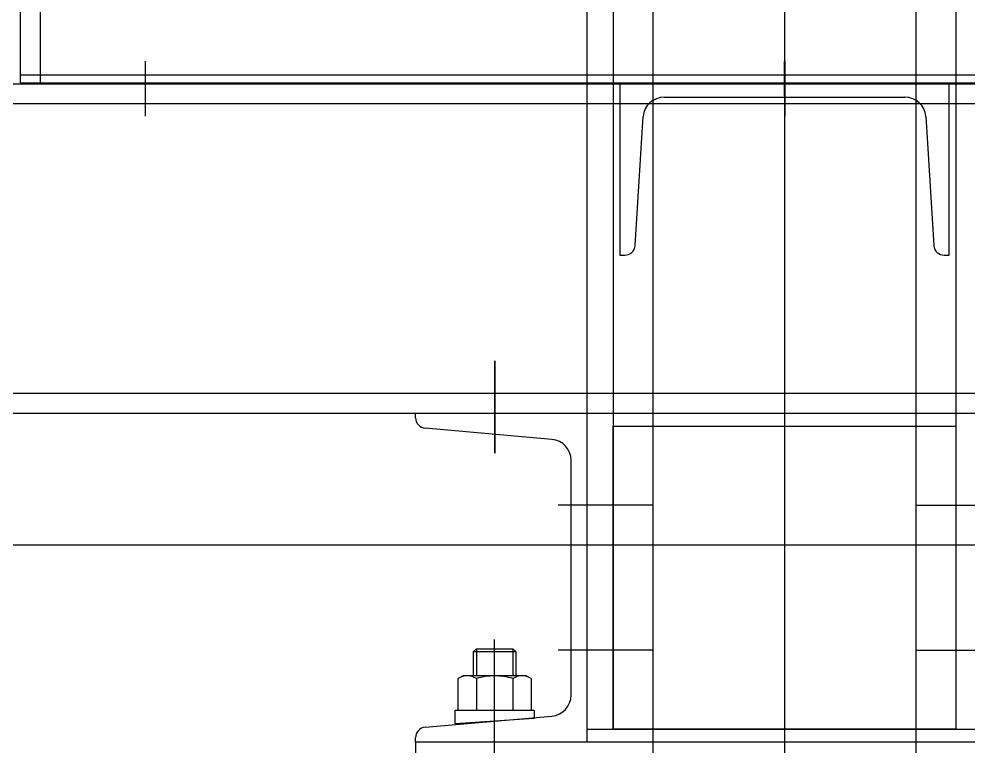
# Model space of a CAD drawing. Header units: millimetres. Extents: x 0 to 356400, y 0 to 68257.
# Drawn here: x 335248.3 to 335608.8, y 30462.2 to 30738.3 of the extents above; entities that cross this region are included whole.
import ezdxf

# ---------------------------------------------------------------- set-up
doc = ezdxf.new("R2010")
doc.units = ezdxf.units.MM
doc.header["$LTSCALE"] = 75
doc.linetypes.add('CEN', pattern=[62, 60, -1, 0, -1])
doc.layers.add('8', color=8, linetype='Continuous')
doc.layers.add('A-CEN', color=1, linetype='CEN')
doc.styles.get("Standard").update_dxf_attribs({"font": 'arial.ttf'})

# ---------------------------------------------------------------- blocks, each defined once
blk = doc.blocks.new('G$CFADF2E56')
at = {"layer": '8'}
for p, q in [((1167.83, 24550, 0), (1167.83, 650, 0)), ((1117.83, 20450, 0), (1117.83, 0, 0)), ((1217.83, 0, 0), (1217.83, 20450, 0)), ((1167.83, 3800, 0), (1167.83, 675, 0)), ((1092.83, 3795, 0), (1092.83, 680, 0)), ((1102.83, 3795, 0), (1102.83, 680, 0)), ((1232.83, 3795, 0), (1232.83, 680, 0)), ((885.33, 3225, 0), (885.33, 925, 0)), ((1167.83, 3225, 0), (1167.83, 925, 0)), ((877.83, 955.5, 0), (877.83, 925.5, 0)), ((1167.83, 958.18, 0), (1167.83, 742.7, 0)), ((925.33, 912.75, 0), (925.33, 933.75, 0)), ((1168.04, 912.75, 0), (1168.04, 933.75, 0)), ((925.33, 920.5, 0), (925.33, 933.5, 0)), ((1167.83, 920.5, 0), (1167.83, 933.5, 0)), ((877.83, 928.5, 0), (1457.83, 928.5, 0)), ((2045.74, 925, 0), (290.33, 925, 0)), ((1460.33, 925, 0), (875.33, 925, 0)), ((877.83, 925.5, 0), (1457.83, 925.5, 0)), ((1230.33, 925, 0), (1105.33, 925, 0)), ((1105.33, 925, 0), (1105.33, 860, 0)), ((1107.83, 925.5, 0), (1107.83, 925, 0)), ((1136.63, 925.5, 0), (1136.63, 925, 0)), ((1137.83, 925.5, 0), (1137.83, 925, 0)), ((1197.83, 925.5, 0), (1197.83, 925, 0)), ((1199.03, 925.5, 0), (1199.03, 925, 0)), ((1227.83, 925.5, 0), (1227.83, 925, 0)), ((1230.33, 860, 0), (1230.33, 925, 0)), ((1122.13, 920, 0), (1213.53, 920, 0)), ((2045.74, 917.5, 0), (290.33, 917.5, 0)), ((1111.18, 863.65, 0), (1114.16, 912.7, 0)), ((1221.5, 912.7, 0), (1224.48, 863.65, 0)), ((1105.33, 860, 0), (1107.2, 860, 0)), ((1228.47, 860, 0), (1230.33, 860, 0)), ((1057.83, 819.89, 0), (1057.83, 784.78, 0)), ((1058.04, 784.78, 0), (1058.04, 819.89, 0)), ((2045.74, 807.5, 0), (290.33, 807.5, 0)), ((290.33, 800, 0), (2045.74, 800, 0)), ((1027.83, 798.25, 0), (1027.83, 800, 0)), ((1027.83, 800, 0), (1092.83, 800, 0)), ((1092.83, 800, 0), (1092.83, 675, 0)), ((1079.53, 790.06, 0), (1031.49, 794.26, 0)), ((1102.83, 795, 0), (1232.83, 795, 0)), ((1102.83, 680, 0), (1102.83, 795, 0)), ((1232.83, 795, 0), (1232.83, 680, 0)), ((1086.83, 692.91, 0), (1086.83, 782.09, 0)), ((1117.84, 765, 0), (1081.97, 765, 0)), ((1217.83, 765, 0), (1253.69, 765, 0)), ((1057.83, 649.32, 0), (1057.83, 714, 0)), ((1049.83, 709.42, 0), (1050.92, 710.5, 0)), ((1050.92, 710.5, 0), (1064.75, 710.5, 0)), ((1050.92, 710.5, 0), (1050.92, 700.25, 0)), ((1064.75, 710.5, 0), (1064.75, 700.25, 0)), ((1064.75, 710.5, 0), (1065.83, 709.42, 0)), ((1049.83, 700.25, 0), (1049.83, 709.42, 0)), ((1049.83, 709.42, 0), (1065.83, 709.42, 0)), ((1065.83, 709.42, 0), (1065.83, 700.25, 0)), ((1117.84, 710, 0), (1081.97, 710, 0)), ((1217.83, 710, 0), (1253.69, 710, 0)), ((1045.83, 700.25, 0), (1043.98, 699.18, 0)), ((1069.83, 700.25, 0), (1045.83, 700.25, 0)), ((1071.69, 699.18, 0), (1069.83, 700.25, 0)), ((1043.98, 687.25, 0), (1043.98, 699.18, 0)), ((1050.91, 699.18, 0), (1050.91, 687.25, 0)), ((1064.76, 699.18, 0), (1064.76, 687.25, 0)), ((1071.69, 699.18, 0), (1071.69, 687.25, 0)), ((1042.83, 687.25, 0), (1072.83, 687.25, 0)), ((1042.83, 682.04, 0), (1042.83, 687.25, 0)), ((1072.83, 687.25, 0), (1072.83, 684.05, 0)), ((1031.49, 680.74, 0), (1079.53, 684.94, 0)), ((1072.83, 684.05, 0), (1042.83, 682.04, 0)), ((1092.83, 680, 0), (1242.83, 680, 0)), ((1232.83, 680, 0), (1102.83, 680, 0)), ((1027.83, 675, 0), (1027.83, 676.75, 0)), ((1307.83, 675, 0), (1027.83, 675, 0)), ((1027.83, 675, 0), (1027.83, 663, 0)), ((1092.83, 675, 0), (1027.83, 675, 0))]:
    blk.add_line(p, q, dxfattribs=at)
for centre, radius, start, end in [((1122.13, 912, 0), 8, 89.9995, 174.9975), ((1213.53, 912, 0), 8, 5.0025, 90.0005), ((1107.2, 864, 0), 4, 269.9995, 354.9975), ((1228.47, 864, 0), 4, 185.0025, 270.0005), ((1031.83, 798.25, 0), 4, 179.9995, 264.9975), ((1078.83, 782.09, 0), 8, 359.9995, 84.9975), ((1047.44, 694.12, 0), 6.13, 55.591, 124.409), ((1058, 676.25, 0), 24, 90.4002, 107.1986), ((1057.67, 676.25, 0), 24, 72.8014, 89.5998), ((1068.23, 694.12, 0), 6.13, 55.591, 124.409), ((1078.83, 692.91, 0), 8, 275.0025, 0.0005), ((1031.83, 676.75, 0), 4, 95.0025, 180.0005)]:
    blk.add_arc(centre, radius, start, end, dxfattribs=at)
at = {"layer": '8', "text_generation_flag": 4, "flags": 1}
for tag, p, rotation in [('ENAME', (1084.5, 20323), 180), ('NAME', (1084.5, 20324), 180), ('SPEC', (1084.5, 20322), 180), ('MATERIAL', (1084.5, 20321), 180), ('WEIGHT', (1084.5, 20320), 180), ('MAKER', (1084.5, 20318), 180), ('PRICE', (1084.5, 20319), 180), ('REMARK', (1084.5, 20317), 180), ('USER1', (1084.5, 20316), 180), ('USER2', (1084.5, 20315), 180), ('USER3', (1084.5, 20314), 180), ('USER4', (1084.5, 20313), 180), ('USER5', (1084.5, 20312), 180), ('QTY', (1084.5, 20311), 180), ('NAME', (525.5, 20272), 270), ('ENAME', (526.5, 20272), 270), ('SPEC', (527.5, 20272), 270), ('MATERIAL', (528.5, 20272), 270), ('WEIGHT', (529.5, 20272), 270), ('PRICE', (530.5, 20272), 270), ('MAKER', (531.5, 20272), 270), ('REMARK', (532.5, 20272), 270), ('USER1', (533.5, 20272), 270), ('USER2', (534.5, 20272), 270), ('USER3', (535.5, 20272), 270), ('USER4', (536.5, 20272), 270), ('USER5', (537.5, 20272), 270), ('QTY', (538.5, 20272), 270), ('MATERIAL', (504.83, 20246), 180), ('ENAME', (504.83, 20248), 180), ('NAME', (504.83, 20249), 180), ('SPEC', (504.83, 20247), 180), ('REMARK', (504.83, 20242), 180), ('WEIGHT', (504.83, 20245), 180), ('MAKER', (504.83, 20243), 180), ('PRICE', (504.83, 20244), 180), ('USER1', (504.83, 20241), 180), ('USER2', (504.83, 20240), 180), ('USER3', (504.83, 20239), 180), ('USER4', (504.83, 20238), 180), ('USER5', (504.83, 20237), 180), ('QTY', (504.83, 20236), 180), ('NAME', (1084.5, 19424), 180), ('MATERIAL', (1084.5, 19421), 180), ('WEIGHT', (1084.5, 19420), 180), ('ENAME', (1084.5, 19423), 180), ('SPEC', (1084.5, 19422), 180), ('REMARK', (1084.5, 19417), 180), ('MAKER', (1084.5, 19418), 180), ('PRICE', (1084.5, 19419), 180), ('USER1', (1084.5, 19416), 180), ('USER2', (1084.5, 19415), 180), ('USER3', (1084.5, 19414), 180), ('USER4', (1084.5, 19413), 180), ('USER5', (1084.5, 19412), 180), ('QTY', (1084.5, 19411), 180), ('NAME', (525.5, 19372), 270), ('ENAME', (526.5, 19372), 270), ('SPEC', (527.5, 19372), 270), ('MATERIAL', (528.5, 19372), 270), ('WEIGHT', (529.5, 19372), 270), ('PRICE', (530.5, 19372), 270), ('MAKER', (531.5, 19372), 270), ('REMARK', (532.5, 19372), 270), ('USER1', (533.5, 19372), 270), ('USER2', (534.5, 19372), 270), ('USER3', (535.5, 19372), 270), ('USER4', (536.5, 19372), 270), ('USER5', (537.5, 19372), 270), ('QTY', (538.5, 19372), 270), ('ENAME', (504.83, 19348), 180), ('NAME', (504.83, 19349), 180), ('MATERIAL', (504.83, 19346), 180), ('WEIGHT', (504.83, 19345), 180), ('SPEC', (504.83, 19347), 180), ('REMARK', (504.83, 19342), 180), ('MAKER', (504.83, 19343), 180), ('USER1', (504.83, 19341), 180), ('PRICE', (504.83, 19344), 180), ('USER4', (504.83, 19338), 180), ('USER5', (504.83, 19337), 180), ('USER2', (504.83, 19340), 180), ('USER3', (504.83, 19339), 180), ('QTY', (504.83, 19336), 180), ('ENAME', (1084.5, 18523), 180), ('NAME', (1084.5, 18524), 180), ('MATERIAL', (1084.5, 18521), 180), ('WEIGHT', (1084.5, 18520), 180), ('PRICE', (1084.5, 18519), 180), ('SPEC', (1084.5, 18522), 180), ('REMARK', (1084.5, 18517), 180), ('MAKER', (1084.5, 18518), 180), ('USER1', (1084.5, 18516), 180), ('USER2', (1084.5, 18515), 180), ('USER3', (1084.5, 18514), 180), ('USER4', (1084.5, 18513), 180), ('USER5', (1084.5, 18512), 180), ('QTY', (1084.5, 18511), 180), ('NAME', (525.5, 18472), 270), ('ENAME', (526.5, 18472), 270), ('SPEC', (527.5, 18472), 270), ('MATERIAL', (528.5, 18472), 270), ('WEIGHT', (529.5, 18472), 270), ('PRICE', (530.5, 18472), 270), ('MAKER', (531.5, 18472), 270), ('REMARK', (532.5, 18472), 270), ('USER1', (533.5, 18472), 270), ('USER2', (534.5, 18472), 270), ('USER3', (535.5, 18472), 270), ('USER4', (536.5, 18472), 270), ('USER5', (537.5, 18472), 270), ('QTY', (538.5, 18472), 270), ('ENAME', (504.83, 18448), 180), ('NAME', (504.83, 18449), 180), ('SPEC', (504.83, 18447), 180), ('MATERIAL', (504.83, 18446), 180), ('WEIGHT', (504.83, 18445), 180), ('MAKER', (504.83, 18443), 180), ('PRICE', (504.83, 18444), 180), ('REMARK', (504.83, 18442), 180), ('USER1', (504.83, 18441), 180), ('USER2', (504.83, 18440), 180), ('USER4', (504.83, 18438), 180), ('USER5', (504.83, 18437), 180), ('USER3', (504.83, 18439), 180), ('QTY', (504.83, 18436), 180), ('MATERIAL', (1084.5, 17621), 180), ('ENAME', (1084.5, 17623), 180), ('NAME', (1084.5, 17624), 180), ('SPEC', (1084.5, 17622), 180), ('WEIGHT', (1084.5, 17620), 180), ('MAKER', (1084.5, 17618), 180), ('PRICE', (1084.5, 17619), 180), ('REMARK', (1084.5, 17617), 180), ('USER1', (1084.5, 17616), 180), ('USER2', (1084.5, 17615), 180), ('USER3', (1084.5, 17614), 180), ('USER4', (1084.5, 17613), 180), ('USER5', (1084.5, 17612), 180), ('QTY', (1084.5, 17611), 180), ('NAME', (525.5, 17572), 270), ('ENAME', (526.5, 17572), 270), ('SPEC', (527.5, 17572), 270), ('MATERIAL', (528.5, 17572), 270), ('WEIGHT', (529.5, 17572), 270), ('PRICE', (530.5, 17572), 270), ('MAKER', (531.5, 17572), 270), ('REMARK', (532.5, 17572), 270), ('USER1', (533.5, 17572), 270), ('USER2', (534.5, 17572), 270), ('USER3', (535.5, 17572), 270), ('USER4', (536.5, 17572), 270), ('USER5', (537.5, 17572), 270), ('QTY', (538.5, 17572), 270), ('NAME', (504.83, 17549), 180), ('MATERIAL', (504.83, 17546), 180), ('ENAME', (504.83, 17548), 180), ('SPEC', (504.83, 17547), 180), ('REMARK', (504.83, 17542), 180), ('WEIGHT', (504.83, 17545), 180), ('MAKER', (504.83, 17543), 180), ('PRICE', (504.83, 17544), 180), ('USER1', (504.83, 17541), 180), ('USER2', (504.83, 17540), 180), ('USER3', (504.83, 17539), 180), ('USER4', (504.83, 17538), 180), ('USER5', (504.83, 17537), 180), ('QTY', (504.83, 17536), 180), ('NAME', (1084.5, 16724), 180), ('MATERIAL', (1084.5, 16721), 180), ('WEIGHT', (1084.5, 16720), 180), ('ENAME', (1084.5, 16723), 180), ('SPEC', (1084.5, 16722), 180), ('REMARK', (1084.5, 16717), 180), ('MAKER', (1084.5, 16718), 180), ('PRICE', (1084.5, 16719), 180), ('USER1', (1084.5, 16716), 180), ('USER2', (1084.5, 16715), 180), ('USER3', (1084.5, 16714), 180), ('USER4', (1084.5, 16713), 180), ('USER5', (1084.5, 16712), 180), ('QTY', (1084.5, 16711), 180), ('NAME', (525.5, 16672), 270), ('ENAME', (526.5, 16672), 270), ('SPEC', (527.5, 16672), 270), ('MATERIAL', (528.5, 16672), 270), ('WEIGHT', (529.5, 16672), 270), ('PRICE', (530.5, 16672), 270), ('MAKER', (531.5, 16672), 270), ('REMARK', (532.5, 16672), 270), ('USER1', (533.5, 16672), 270), ('USER2', (534.5, 16672), 270), ('USER3', (535.5, 16672), 270), ('USER4', (536.5, 16672), 270), ('USER5', (537.5, 16672), 270), ('QTY', (538.5, 16672), 270), ('ENAME', (504.83, 16648), 180), ('NAME', (504.83, 16649), 180), ('MATERIAL', (504.83, 16646), 180), ('WEIGHT', (504.83, 16645), 180), ('SPEC', (504.83, 16647), 180), ('REMARK', (504.83, 16642), 180), ('MAKER', (504.83, 16643), 180), ('USER1', (504.83, 16641), 180), ('PRICE', (504.83, 16644), 180), ('USER4', (504.83, 16638), 180), ('USER5', (504.83, 16637), 180), ('USER2', (504.83, 16640), 180), ('USER3', (504.83, 16639), 180), ('QTY', (504.83, 16636), 180), ('ENAME', (1084.5, 15823), 180), ('NAME', (1084.5, 15824), 180), ('MATERIAL', (1084.5, 15821), 180), ('WEIGHT', (1084.5, 15820), 180), ('PRICE', (1084.5, 15819), 180), ('SPEC', (1084.5, 15822), 180), ('REMARK', (1084.5, 15817), 180), ('MAKER', (1084.5, 15818), 180), ('USER1', (1084.5, 15816), 180), ('USER2', (1084.5, 15815), 180), ('USER3', (1084.5, 15814), 180), ('USER4', (1084.5, 15813), 180), ('USER5', (1084.5, 15812), 180), ('QTY', (1084.5, 15811), 180), ('NAME', (525.5, 15772), 270), ('ENAME', (526.5, 15772), 270), ('SPEC', (527.5, 15772), 270), ('MATERIAL', (528.5, 15772), 270), ('WEIGHT', (529.5, 15772), 270), ('PRICE', (530.5, 15772), 270), ('MAKER', (531.5, 15772), 270), ('REMARK', (532.5, 15772), 270), ('USER1', (533.5, 15772), 270), ('USER2', (534.5, 15772), 270), ('USER3', (535.5, 15772), 270), ('USER4', (536.5, 15772), 270), ('USER5', (537.5, 15772), 270), ('QTY', (538.5, 15772), 270), ('ENAME', (504.83, 15748), 180), ('NAME', (504.83, 15749), 180), ('SPEC', (504.83, 15747), 180), ('MATERIAL', (504.83, 15746), 180), ('WEIGHT', (504.83, 15745), 180), ('MAKER', (504.83, 15743), 180), ('PRICE', (504.83, 15744), 180), ('REMARK', (504.83, 15742), 180), ('USER1', (504.83, 15741), 180), ('USER2', (504.83, 15740), 180), ('USER4', (504.83, 15738), 180), ('USER5', (504.83, 15737), 180), ('USER3', (504.83, 15739), 180), ('QTY', (504.83, 15736), 180), ('MATERIAL', (1084.5, 14921), 180), ('ENAME', (1084.5, 14923), 180), ('NAME', (1084.5, 14924), 180), ('SPEC', (1084.5, 14922), 180), ('WEIGHT', (1084.5, 14920), 180), ('MAKER', (1084.5, 14918), 180), ('PRICE', (1084.5, 14919), 180), ('REMARK', (1084.5, 14917), 180), ('USER1', (1084.5, 14916), 180), ('USER2', (1084.5, 14915), 180), ('USER3', (1084.5, 14914), 180), ('USER4', (1084.5, 14913), 180), ('USER5', (1084.5, 14912), 180), ('QTY', (1084.5, 14911), 180), ('NAME', (525.5, 14872), 270), ('ENAME', (526.5, 14872), 270), ('SPEC', (527.5, 14872), 270), ('MATERIAL', (528.5, 14872), 270), ('WEIGHT', (529.5, 14872), 270), ('PRICE', (530.5, 14872), 270), ('MAKER', (531.5, 14872), 270), ('REMARK', (532.5, 14872), 270), ('USER1', (533.5, 14872), 270), ('USER2', (534.5, 14872), 270), ('USER3', (535.5, 14872), 270), ('USER4', (536.5, 14872), 270), ('USER5', (537.5, 14872), 270), ('QTY', (538.5, 14872), 270), ('NAME', (504.83, 14849), 180), ('MATERIAL', (504.83, 14846), 180), ('ENAME', (504.83, 14848), 180), ('SPEC', (504.83, 14847), 180), ('REMARK', (504.83, 14842), 180), ('WEIGHT', (504.83, 14845), 180), ('MAKER', (504.83, 14843), 180), ('PRICE', (504.83, 14844), 180), ('USER4', (504.83, 14838), 180), ('USER1', (504.83, 14841), 180), ('USER2', (504.83, 14840), 180), ('USER3', (504.83, 14839), 180), ('USER5', (504.83, 14837), 180), ('QTY', (504.83, 14836), 180), ('NAME', (1084.5, 14024), 180), ('MATERIAL', (1084.5, 14021), 180), ('WEIGHT', (1084.5, 14020), 180), ('ENAME', (1084.5, 14023), 180), ('SPEC', (1084.5, 14022), 180), ('REMARK', (1084.5, 14017), 180), ('MAKER', (1084.5, 14018), 180), ('USER1', (1084.5, 14016), 180), ('PRICE', (1084.5, 14019), 180), ('USER2', (1084.5, 14015), 180), ('USER3', (1084.5, 14014), 180), ('USER4', (1084.5, 14013), 180), ('USER5', (1084.5, 14012), 180), ('QTY', (1084.5, 14011), 180), ('NAME', (525.5, 13972), 270), ('ENAME', (526.5, 13972), 270), ('SPEC', (527.5, 13972), 270), ('MATERIAL', (528.5, 13972), 270), ('WEIGHT', (529.5, 13972), 270), ('PRICE', (530.5, 13972), 270), ('MAKER', (531.5, 13972), 270), ('REMARK', (532.5, 13972), 270), ('USER1', (533.5, 13972), 270), ('USER2', (534.5, 13972), 270), ('USER3', (535.5, 13972), 270), ('USER4', (536.5, 13972), 270), ('USER5', (537.5, 13972), 270), ('QTY', (538.5, 13972), 270), ('ENAME', (504.83, 13948), 180), ('NAME', (504.83, 13949), 180), ('MATERIAL', (504.83, 13946), 180), ('WEIGHT', (504.83, 13945), 180), ('PRICE', (504.83, 13944), 180), ('SPEC', (504.83, 13947), 180), ('REMARK', (504.83, 13942), 180), ('MAKER', (504.83, 13943), 180), ('USER1', (504.83, 13941), 180), ('USER4', (504.83, 13938), 180), ('USER5', (504.83, 13937), 180), ('USER2', (504.83, 13940), 180), ('USER3', (504.83, 13939), 180), ('QTY', (504.83, 13936), 180), ('ENAME', (1084.5, 12323), 180), ('NAME', (1084.5, 12324), 180), ('SPEC', (1084.5, 12322), 180), ('MATERIAL', (1084.5, 12321), 180), ('WEIGHT', (1084.5, 12320), 180), ('PRICE', (1084.5, 12319), 180), ('REMARK', (1084.5, 12317), 180), ('MAKER', (1084.5, 12318), 180), ('USER1', (1084.5, 12316), 180), ('USER2', (1084.5, 12315), 180), ('USER3', (1084.5, 12314), 180), ('USER4', (1084.5, 12313), 180), ('USER5', (1084.5, 12312), 180), ('QTY', (1084.5, 12311), 180), ('NAME', (525.5, 12272), 270), ('ENAME', (526.5, 12272), 270), ('SPEC', (527.5, 12272), 270), ('MATERIAL', (528.5, 12272), 270), ('WEIGHT', (529.5, 12272), 270), ('PRICE', (530.5, 12272), 270), ('MAKER', (531.5, 12272), 270), ('REMARK', (532.5, 12272), 270), ('USER1', (533.5, 12272), 270), ('USER2', (534.5, 12272), 270), ('USER3', (535.5, 12272), 270), ('USER4', (536.5, 12272), 270), ('USER5', (537.5, 12272), 270), ('QTY', (538.5, 12272), 270), ('MATERIAL', (504.83, 12246), 180), ('ENAME', (504.83, 12248), 180), ('NAME', (504.83, 12249), 180), ('SPEC', (504.83, 12247), 180), ('WEIGHT', (504.83, 12245), 180), ('MAKER', (504.83, 12243), 180), ('PRICE', (504.83, 12244), 180), ('REMARK', (504.83, 12242), 180), ('USER1', (504.83, 12241), 180), ('USER2', (504.83, 12240), 180), ('USER3', (504.83, 12239), 180), ('USER4', (504.83, 12238), 180), ('USER5', (504.83, 12237), 180), ('QTY', (504.83, 12236), 180), ('NAME', (1084.5, 10624), 180), ('MATERIAL', (1084.5, 10621), 180), ('ENAME', (1084.5, 10623), 180), ('SPEC', (1084.5, 10622), 180), ('REMARK', (1084.5, 10617), 180), ('WEIGHT', (1084.5, 10620), 180), ('MAKER', (1084.5, 10618), 180), ('PRICE', (1084.5, 10619), 180), ('USER1', (1084.5, 10616), 180), ('USER2', (1084.5, 10615), 180), ('USER3', (1084.5, 10614), 180), ('USER4', (1084.5, 10613), 180), ('USER5', (1084.5, 10612), 180), ('QTY', (1084.5, 10611), 180), ('NAME', (525.5, 10572), 270), ('ENAME', (526.5, 10572), 270), ('SPEC', (527.5, 10572), 270), ('MATERIAL', (528.5, 10572), 270), ('WEIGHT', (529.5, 10572), 270), ('PRICE', (530.5, 10572), 270), ('MAKER', (531.5, 10572), 270), ('REMARK', (532.5, 10572), 270), ('USER1', (533.5, 10572), 270), ('USER2', (534.5, 10572), 270), ('USER3', (535.5, 10572), 270), ('USER4', (536.5, 10572), 270), ('USER5', (537.5, 10572), 270), ('QTY', (538.5, 10572), 270), ('ENAME', (504.83, 10548), 180), ('NAME', (504.83, 10549), 180), ('MATERIAL', (504.83, 10546), 180), ('WEIGHT', (504.83, 10545), 180), ('SPEC', (504.83, 10547), 180), ('REMARK', (504.83, 10542), 180), ('MAKER', (504.83, 10543), 180), ('USER1', (504.83, 10541), 180), ('PRICE', (504.83, 10544), 180), ('USER4', (504.83, 10538), 180), ('USER2', (504.83, 10540), 180), ('USER3', (504.83, 10539), 180), ('USER5', (504.83, 10537), 180), ('QTY', (504.83, 10536), 180), ('ENAME', (1084.5, 8923), 180), ('NAME', (1084.5, 8924), 180), ('MATERIAL', (1084.5, 8921), 180), ('WEIGHT', (1084.5, 8920), 180), ('PRICE', (1084.5, 8919), 180), ('SPEC', (1084.5, 8922), 180), ('REMARK', (1084.5, 8917), 180), ('MAKER', (1084.5, 8918), 180), ('USER1', (1084.5, 8916), 180), ('USER2', (1084.5, 8915), 180), ('USER3', (1084.5, 8914), 180), ('USER4', (1084.5, 8913), 180), ('USER5', (1084.5, 8912), 180), ('QTY', (1084.5, 8911), 180), ('NAME', (525.5, 8872), 270), ('ENAME', (526.5, 8872), 270), ('SPEC', (527.5, 8872), 270), ('MATERIAL', (528.5, 8872), 270), ('WEIGHT', (529.5, 8872), 270), ('PRICE', (530.5, 8872), 270), ('MAKER', (531.5, 8872), 270), ('REMARK', (532.5, 8872), 270), ('USER1', (533.5, 8872), 270), ('USER2', (534.5, 8872), 270), ('USER3', (535.5, 8872), 270), ('USER4', (536.5, 8872), 270), ('USER5', (537.5, 8872), 270), ('QTY', (538.5, 8872), 270), ('ENAME', (504.83, 8848), 180), ('NAME', (504.83, 8849), 180), ('SPEC', (504.83, 8847), 180), ('MATERIAL', (504.83, 8846), 180), ('WEIGHT', (504.83, 8845), 180), ('MAKER', (504.83, 8843), 180), ('PRICE', (504.83, 8844), 180), ('REMARK', (504.83, 8842), 180), ('USER1', (504.83, 8841), 180), ('USER2', (504.83, 8840), 180), ('USER4', (504.83, 8838), 180), ('USER5', (504.83, 8837), 180), ('USER3', (504.83, 8839), 180), ('QTY', (504.83, 8836), 180), ('MATERIAL', (1084.5, 7221), 180), ('ENAME', (1084.5, 7223), 180), ('NAME', (1084.5, 7224), 180), ('SPEC', (1084.5, 7222), 180), ('REMARK', (1084.5, 7217), 180), ('WEIGHT', (1084.5, 7220), 180), ('MAKER', (1084.5, 7218), 180), ('PRICE', (1084.5, 7219), 180), ('USER1', (1084.5, 7216), 180), ('USER2', (1084.5, 7215), 180), ('USER3', (1084.5, 7214), 180), ('USER4', (1084.5, 7213), 180), ('USER5', (1084.5, 7212), 180), ('QTY', (1084.5, 7211), 180), ('NAME', (525.5, 7172), 270), ('ENAME', (526.5, 7172), 270), ('SPEC', (527.5, 7172), 270), ('MATERIAL', (528.5, 7172), 270), ('WEIGHT', (529.5, 7172), 270), ('PRICE', (530.5, 7172), 270), ('MAKER', (531.5, 7172), 270), ('REMARK', (532.5, 7172), 270), ('USER1', (533.5, 7172), 270), ('USER2', (534.5, 7172), 270), ('USER3', (535.5, 7172), 270), ('USER4', (536.5, 7172), 270), ('USER5', (537.5, 7172), 270), ('QTY', (538.5, 7172), 270), ('NAME', (504.83, 7149), 180), ('MATERIAL', (504.83, 7146), 180), ('WEIGHT', (504.83, 7145), 180), ('ENAME', (504.83, 7148), 180), ('SPEC', (504.83, 7147), 180), ('REMARK', (504.83, 7142), 180), ('MAKER', (504.83, 7143), 180), ('PRICE', (504.83, 7144), 180), ('USER4', (504.83, 7138), 180), ('USER1', (504.83, 7141), 180), ('USER2', (504.83, 7140), 180), ('USER3', (504.83, 7139), 180), ('USER5', (504.83, 7137), 180), ('QTY', (504.83, 7136), 180), ('ENAME', (1084.5, 5523), 180), ('NAME', (1084.5, 5524), 180), ('MATERIAL', (1084.5, 5521), 180), ('WEIGHT', (1084.5, 5520), 180), ('SPEC', (1084.5, 5522), 180), ('REMARK', (1084.5, 5517), 180), ('MAKER', (1084.5, 5518), 180), ('USER1', (1084.5, 5516), 180), ('PRICE', (1084.5, 5519), 180), ('USER2', (1084.5, 5515), 180), ('USER3', (1084.5, 5514), 180), ('USER4', (1084.5, 5513), 180), ('USER5', (1084.5, 5512), 180), ('QTY', (1084.5, 5511), 180), ('NAME', (525.5, 5472), 270), ('ENAME', (526.5, 5472), 270), ('SPEC', (527.5, 5472), 270), ('MATERIAL', (528.5, 5472), 270), ('WEIGHT', (529.5, 5472), 270), ('PRICE', (530.5, 5472), 270), ('MAKER', (531.5, 5472), 270), ('REMARK', (532.5, 5472), 270), ('USER1', (533.5, 5472), 270), ('USER2', (534.5, 5472), 270), ('USER3', (535.5, 5472), 270), ('USER4', (536.5, 5472), 270), ('USER5', (537.5, 5472), 270), ('QTY', (538.5, 5472), 270), ('ENAME', (504.83, 5448), 180), ('NAME', (504.83, 5449), 180), ('SPEC', (504.83, 5447), 180), ('MATERIAL', (504.83, 5446), 180), ('WEIGHT', (504.83, 5445), 180), ('PRICE', (504.83, 5444), 180), ('REMARK', (504.83, 5442), 180), ('MAKER', (504.83, 5443), 180), ('USER1', (504.83, 5441), 180), ('USER2', (504.83, 5440), 180), ('USER4', (504.83, 5438), 180), ('USER5', (504.83, 5437), 180), ('USER3', (504.83, 5439), 180), ('QTY', (504.83, 5436), 180), ('ENAME', (1084.5, 3823), 180), ('NAME', (1084.5, 3824), 180), ('SPEC', (1084.5, 3822), 180), ('MATERIAL', (1084.5, 3821), 180), ('WEIGHT', (1084.5, 3820), 180), ('MAKER', (1084.5, 3818), 180), ('PRICE', (1084.5, 3819), 180), ('REMARK', (1084.5, 3817), 180), ('USER1', (1084.5, 3816), 180), ('USER2', (1084.5, 3815), 180), ('USER3', (1084.5, 3814), 180), ('USER4', (1084.5, 3813), 180), ('USER5', (1084.5, 3812), 180), ('QTY', (1084.5, 3811), 180), ('NAME', (525.5, 3772), 270), ('ENAME', (526.5, 3772), 270), ('SPEC', (527.5, 3772), 270), ('MATERIAL', (528.5, 3772), 270), ('WEIGHT', (529.5, 3772), 270), ('PRICE', (530.5, 3772), 270), ('MAKER', (531.5, 3772), 270), ('REMARK', (532.5, 3772), 270), ('USER1', (533.5, 3772), 270), ('USER2', (534.5, 3772), 270), ('USER3', (535.5, 3772), 270), ('USER4', (536.5, 3772), 270), ('USER5', (537.5, 3772), 270), ('QTY', (538.5, 3772), 270), ('NAME', (504.83, 3749), 180), ('MATERIAL', (504.83, 3746), 180), ('ENAME', (504.83, 3748), 180), ('SPEC', (504.83, 3747), 180), ('REMARK', (504.83, 3742), 180), ('WEIGHT', (504.83, 3745), 180), ('MAKER', (504.83, 3743), 180), ('PRICE', (504.83, 3744), 180), ('USER1', (504.83, 3741), 180), ('USER2', (504.83, 3740), 180), ('USER3', (504.83, 3739), 180), ('USER4', (504.83, 3738), 180), ('USER5', (504.83, 3737), 180), ('QTY', (504.83, 3736), 180), ('NAME', (1084.5, 2124), 180), ('MATERIAL', (1084.5, 2121), 180), ('WEIGHT', (1084.5, 2120), 180), ('ENAME', (1084.5, 2123), 180), ('SPEC', (1084.5, 2122), 180), ('REMARK', (1084.5, 2117), 180), ('MAKER', (1084.5, 2118), 180), ('USER1', (1084.5, 2116), 180), ('PRICE', (1084.5, 2119), 180), ('USER2', (1084.5, 2115), 180), ('USER3', (1084.5, 2114), 180), ('USER4', (1084.5, 2113), 180), ('USER5', (1084.5, 2112), 180), ('QTY', (1084.5, 2111), 180), ('NAME', (525.5, 2072), 270), ('ENAME', (526.5, 2072), 270), ('SPEC', (527.5, 2072), 270), ('MATERIAL', (528.5, 2072), 270), ('WEIGHT', (529.5, 2072), 270), ('PRICE', (530.5, 2072), 270), ('MAKER', (531.5, 2072), 270), ('REMARK', (532.5, 2072), 270), ('USER1', (533.5, 2072), 270), ('USER2', (534.5, 2072), 270), ('USER3', (535.5, 2072), 270), ('USER4', (536.5, 2072), 270), ('USER5', (537.5, 2072), 270), ('QTY', (538.5, 2072), 270), ('ENAME', (504.83, 2048), 180), ('NAME', (504.83, 2049), 180), ('MATERIAL', (504.83, 2046), 180), ('WEIGHT', (504.83, 2045), 180), ('PRICE', (504.83, 2044), 180), ('SPEC', (504.83, 2047), 180), ('REMARK', (504.83, 2042), 180), ('MAKER', (504.83, 2043), 180), ('USER1', (504.83, 2041), 180), ('USER4', (504.83, 2038), 180), ('USER5', (504.83, 2037), 180), ('USER2', (504.83, 2040), 180), ('USER3', (504.83, 2039), 180), ('QTY', (504.83, 2036), 180), ('ENAME', (1084.5, 423), 180), ('NAME', (1084.5, 424), 180), ('SPEC', (1084.5, 422), 180), ('MATERIAL', (1084.5, 421), 180), ('WEIGHT', (1084.5, 420), 180), ('MAKER', (1084.5, 418), 180), ('PRICE', (1084.5, 419), 180), ('REMARK', (1084.5, 417), 180), ('USER1', (1084.5, 416), 180), ('USER2', (1084.5, 415), 180), ('USER3', (1084.5, 414), 180), ('USER4', (1084.5, 413), 180), ('USER5', (1084.5, 412), 180), ('QTY', (1084.5, 411), 180), ('NAME', (525.5, 372), 270), ('ENAME', (526.5, 372), 270), ('SPEC', (527.5, 372), 270), ('MATERIAL', (528.5, 372), 270), ('WEIGHT', (529.5, 372), 270), ('PRICE', (530.5, 372), 270), ('MAKER', (531.5, 372), 270), ('REMARK', (532.5, 372), 270), ('USER1', (533.5, 372), 270), ('USER2', (534.5, 372), 270), ('USER3', (535.5, 372), 270), ('USER4', (536.5, 372), 270), ('USER5', (537.5, 372), 270), ('QTY', (538.5, 372), 270), ('MATERIAL', (504.83, 346), 180), ('ENAME', (504.83, 348), 180), ('NAME', (504.83, 349), 180), ('SPEC', (504.83, 347), 180), ('WEIGHT', (504.83, 345), 180), ('MAKER', (504.83, 343), 180), ('PRICE', (504.83, 344), 180), ('REMARK', (504.83, 342), 180), ('USER1', (504.83, 341), 180), ('USER2', (504.83, 340), 180), ('USER3', (504.83, 339), 180), ('USER4', (504.83, 338), 180), ('USER5', (504.83, 337), 180), ('QTY', (504.83, 336), 180)]:
    blk.add_attdef(tag, p, '', height=0.25, rotation=rotation, dxfattribs=at)
at = {"layer": '8', "flags": 1}
for tag, p in [('SPEC', (1830.83, 20247)), ('NAME', (1830.83, 20249)), ('ENAME', (1830.83, 20248)), ('MATERIAL', (1830.83, 20246)), ('WEIGHT', (1830.83, 20245)), ('PRICE', (1830.83, 20244)), ('MAKER', (1830.83, 20243)), ('REMARK', (1830.83, 20242)), ('USER1', (1830.83, 20241)), ('USER2', (1830.83, 20240)), ('USER3', (1830.83, 20239)), ('QTY', (1830.83, 20236)), ('USER4', (1830.83, 20238)), ('USER5', (1830.83, 20237)), ('NAME', (1830.83, 19349)), ('ENAME', (1830.83, 19348)), ('WEIGHT', (1830.83, 19345)), ('SPEC', (1830.83, 19347)), ('MATERIAL', (1830.83, 19346)), ('PRICE', (1830.83, 19344)), ('MAKER', (1830.83, 19343)), ('REMARK', (1830.83, 19342)), ('USER1', (1830.83, 19341)), ('USER2', (1830.83, 19340)), ('USER3', (1830.83, 19339)), ('USER4', (1830.83, 19338)), ('USER5', (1830.83, 19337)), ('QTY', (1830.83, 19336)), ('SPEC', (1830.83, 18447)), ('NAME', (1830.83, 18449)), ('ENAME', (1830.83, 18448)), ('WEIGHT', (1830.83, 18445)), ('MATERIAL', (1830.83, 18446)), ('PRICE', (1830.83, 18444)), ('MAKER', (1830.83, 18443)), ('REMARK', (1830.83, 18442)), ('USER1', (1830.83, 18441)), ('USER2', (1830.83, 18440)), ('QTY', (1830.83, 18436)), ('USER3', (1830.83, 18439)), ('USER4', (1830.83, 18438)), ('USER5', (1830.83, 18437)), ('NAME', (1830.83, 17549)), ('SPEC', (1830.83, 17547)), ('ENAME', (1830.83, 17548)), ('MATERIAL', (1830.83, 17546)), ('WEIGHT', (1830.83, 17545)), ('PRICE', (1830.83, 17544)), ('MAKER', (1830.83, 17543)), ('REMARK', (1830.83, 17542)), ('USER1', (1830.83, 17541)), ('USER2', (1830.83, 17540)), ('USER3', (1830.83, 17539)), ('QTY', (1830.83, 17536)), ('USER4', (1830.83, 17538)), ('USER5', (1830.83, 17537)), ('NAME', (1830.83, 16649)), ('ENAME', (1830.83, 16648)), ('WEIGHT', (1830.83, 16645)), ('SPEC', (1830.83, 16647)), ('MATERIAL', (1830.83, 16646)), ('PRICE', (1830.83, 16644)), ('MAKER', (1830.83, 16643)), ('REMARK', (1830.83, 16642)), ('USER1', (1830.83, 16641)), ('USER2', (1830.83, 16640)), ('USER3', (1830.83, 16639)), ('USER4', (1830.83, 16638)), ('USER5', (1830.83, 16637)), ('QTY', (1830.83, 16636)), ('SPEC', (1830.83, 15747)), ('NAME', (1830.83, 15749)), ('ENAME', (1830.83, 15748)), ('WEIGHT', (1830.83, 15745)), ('MATERIAL', (1830.83, 15746)), ('PRICE', (1830.83, 15744)), ('MAKER', (1830.83, 15743)), ('REMARK', (1830.83, 15742)), ('USER1', (1830.83, 15741)), ('USER2', (1830.83, 15740)), ('QTY', (1830.83, 15736)), ('USER3', (1830.83, 15739)), ('USER4', (1830.83, 15738)), ('USER5', (1830.83, 15737)), ('NAME', (1830.83, 14849)), ('SPEC', (1830.83, 14847)), ('ENAME', (1830.83, 14848)), ('MATERIAL', (1830.83, 14846)), ('WEIGHT', (1830.83, 14845)), ('PRICE', (1830.83, 14844)), ('MAKER', (1830.83, 14843)), ('REMARK', (1830.83, 14842)), ('USER1', (1830.83, 14841)), ('USER2', (1830.83, 14840)), ('USER3', (1830.83, 14839)), ('USER4', (1830.83, 14838)), ('QTY', (1830.83, 14836)), ('USER5', (1830.83, 14837)), ('NAME', (1830.83, 13949)), ('ENAME', (1830.83, 13948)), ('WEIGHT', (1830.83, 13945)), ('SPEC', (1830.83, 13947)), ('MATERIAL', (1830.83, 13946)), ('PRICE', (1830.83, 13944)), ('MAKER', (1830.83, 13943)), ('REMARK', (1830.83, 13942)), ('USER1', (1830.83, 13941)), ('USER2', (1830.83, 13940)), ('USER3', (1830.83, 13939)), ('USER4', (1830.83, 13938)), ('USER5', (1830.83, 13937)), ('QTY', (1830.83, 13936)), ('SPEC', (1830.83, 12247)), ('NAME', (1830.83, 12249)), ('ENAME', (1830.83, 12248)), ('MATERIAL', (1830.83, 12246)), ('WEIGHT', (1830.83, 12245)), ('PRICE', (1830.83, 12244)), ('MAKER', (1830.83, 12243)), ('REMARK', (1830.83, 12242)), ('USER1', (1830.83, 12241)), ('USER2', (1830.83, 12240)), ('USER3', (1830.83, 12239)), ('QTY', (1830.83, 12236)), ('USER4', (1830.83, 12238)), ('USER5', (1830.83, 12237)), ('NAME', (1830.83, 10549)), ('ENAME', (1830.83, 10548)), ('WEIGHT', (1830.83, 10545)), ('SPEC', (1830.83, 10547)), ('MATERIAL', (1830.83, 10546)), ('PRICE', (1830.83, 10544)), ('MAKER', (1830.83, 10543)), ('REMARK', (1830.83, 10542)), ('USER1', (1830.83, 10541)), ('USER2', (1830.83, 10540)), ('USER3', (1830.83, 10539)), ('USER4', (1830.83, 10538)), ('QTY', (1830.83, 10536)), ('USER5', (1830.83, 10537)), ('SPEC', (1830.83, 8847)), ('NAME', (1830.83, 8849)), ('ENAME', (1830.83, 8848)), ('WEIGHT', (1830.83, 8845)), ('MATERIAL', (1830.83, 8846)), ('PRICE', (1830.83, 8844)), ('MAKER', (1830.83, 8843)), ('REMARK', (1830.83, 8842)), ('USER1', (1830.83, 8841)), ('USER2', (1830.83, 8840)), ('QTY', (1830.83, 8836)), ('USER3', (1830.83, 8839)), ('USER4', (1830.83, 8838)), ('USER5', (1830.83, 8837)), ('NAME', (1830.83, 7149)), ('WEIGHT', (1830.83, 7145)), ('SPEC', (1830.83, 7147)), ('ENAME', (1830.83, 7148)), ('MATERIAL', (1830.83, 7146)), ('PRICE', (1830.83, 7144)), ('MAKER', (1830.83, 7143)), ('REMARK', (1830.83, 7142)), ('USER1', (1830.83, 7141)), ('USER2', (1830.83, 7140)), ('USER3', (1830.83, 7139)), ('USER4', (1830.83, 7138)), ('QTY', (1830.83, 7136)), ('USER5', (1830.83, 7137)), ('SPEC', (1830.83, 5447)), ('NAME', (1830.83, 5449)), ('ENAME', (1830.83, 5448)), ('WEIGHT', (1830.83, 5445)), ('MATERIAL', (1830.83, 5446)), ('PRICE', (1830.83, 5444)), ('MAKER', (1830.83, 5443)), ('REMARK', (1830.83, 5442)), ('USER1', (1830.83, 5441)), ('USER2', (1830.83, 5440)), ('USER3', (1830.83, 5439)), ('USER4', (1830.83, 5438)), ('USER5', (1830.83, 5437)), ('QTY', (1830.83, 5436)), ('NAME', (1830.83, 3749)), ('SPEC', (1830.83, 3747)), ('ENAME', (1830.83, 3748)), ('MATERIAL', (1830.83, 3746)), ('WEIGHT', (1830.83, 3745)), ('PRICE', (1830.83, 3744)), ('MAKER', (1830.83, 3743)), ('REMARK', (1830.83, 3742)), ('USER1', (1830.83, 3741)), ('USER2', (1830.83, 3740)), ('USER3', (1830.83, 3739)), ('QTY', (1830.83, 3736)), ('USER4', (1830.83, 3738)), ('USER5', (1830.83, 3737)), ('NAME', (1830.83, 2049)), ('ENAME', (1830.83, 2048)), ('WEIGHT', (1830.83, 2045)), ('SPEC', (1830.83, 2047)), ('MATERIAL', (1830.83, 2046)), ('PRICE', (1830.83, 2044)), ('MAKER', (1830.83, 2043)), ('REMARK', (1830.83, 2042)), ('USER1', (1830.83, 2041)), ('USER2', (1830.83, 2040)), ('USER3', (1830.83, 2039)), ('USER4', (1830.83, 2038)), ('USER5', (1830.83, 2037)), ('QTY', (1830.83, 2036)), ('SPEC', (1830.83, 347)), ('NAME', (1830.83, 349)), ('ENAME', (1830.83, 348)), ('MATERIAL', (1830.83, 346)), ('WEIGHT', (1830.83, 345)), ('PRICE', (1830.83, 344)), ('MAKER', (1830.83, 343)), ('REMARK', (1830.83, 342)), ('USER1', (1830.83, 341)), ('USER2', (1830.83, 340)), ('USER3', (1830.83, 339)), ('QTY', (1830.83, 336)), ('USER4', (1830.83, 338)), ('USER5', (1830.83, 337))]:
    blk.add_attdef(tag, p, '', height=0.25, dxfattribs=at)

msp = doc.modelspace()

# ---------------------------------------------------------------- linework, layer by layer
at = {"layer": 'A-CEN'}
msp.add_line((325175, 30538.64), (343075, 30538.64), dxfattribs=at)

# ---------------------------------------------------------------- block references
msp.add_blockref('G$CFADF2E56', (334370.93, 29788.64, 0))

doc.saveas('drawing.dxf')
